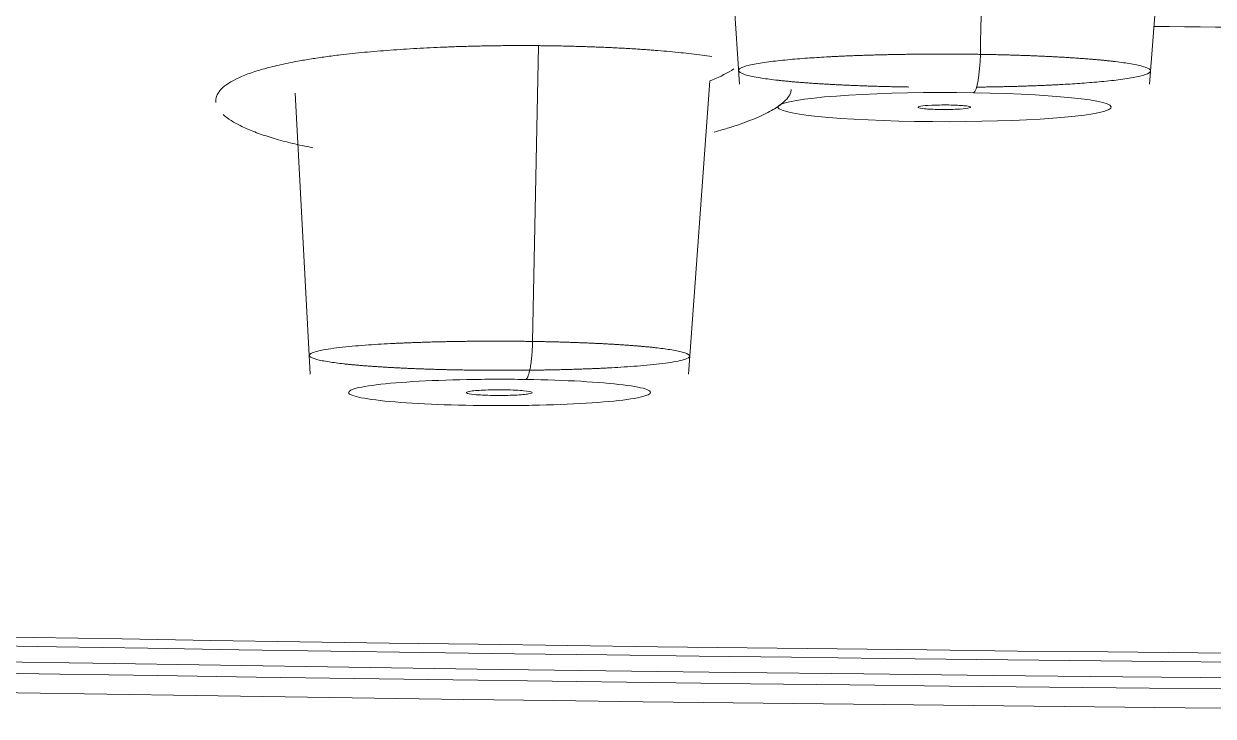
# Model space of a CAD drawing. Extents: x 19821 to 22981, y -91 to 2224.
# Drawn here: x 20667.92 to 20677, y 1291.2 to 1296.49 of the extents above; entities that cross this region are included whole.
import ezdxf

# ---------------------------------------------------------------- set-up
doc = ezdxf.new("R2010")
doc.units = 0
doc.header["$LTSCALE"] = 10
doc.header["$MEASUREMENT"] = 0
doc.layers.add('1', color=7, linetype='CONTINUOUS')

msp = doc.modelspace()

# ---------------------------------------------------------------- linework, layer by layer
at = {"layer": '1', "color": 7, "linetype": 'Continuous', "lineweight": 18}
for p, q in [((20673.2588, 1297.9666), (20673.3835, 1296.0283)), ((20676.5141, 1296.0282), (20676.65, 1297.8046)), ((20672.9937, 1293.8164), (20673.1558, 1296.0539)), ((20669.9907, 1295.9587), (20670.1068, 1293.8164)), ((20674.7189, 1295.7444), (20674.728, 1295.7443))]:
    msp.add_line(p, q, dxfattribs=at)
at = {"layer": '1', "color": 7, "linetype": 'Continuous', "lineweight": 13}
msp.add_line((20671.8037, 1294.0651), (20671.8489, 1296.3199), dxfattribs=at)
at = {"layer": '1', "color": 7, "linetype": 'Continuous', "lineweight": 18}
for centre, major_axis, ratio, start_param, end_param in [((20690.341, 1301.9672), (121.8, 0), 0.087156, 1.570796, 4.70718), ((20690.341, 1301.9672), (-120.85, 0), 0.087156, 4.712389, 7.853982), ((20690.341, 1301.9672), (119.4636, 0), 0.087156, 3.216942, 4.712389), ((20690.341, 1302.0157), (119.2483, 0), 0.087156, 3.248753, 4.705425), ((20690.341, 1301.9672), (-123.4865, 0), 0.087156, 0.153054, 1.5633), ((20675.1708, 1296.2619), (0.0046, 0.3), 0.172518, 3.23058, 4.695941), ((20674.9509, 1295.8539), (-1.2741, 0), 0.087155, 4.53891, 7.678288), ((20674.948, 1295.8534), (-1.2741, 0), 0.087156, 1.397423, 4.536591)]:
    msp.add_ellipse(centre, major_axis=major_axis, ratio=ratio, start_param=start_param, end_param=end_param, dxfattribs=at)
at = {"layer": '1', "color": 7, "linetype": 'Continuous', "lineweight": 13}
msp.add_ellipse((20690.341, 1305.4538), major_axis=(-104, 0), ratio=0.087156, start_param=1.43777, end_param=1.474291, dxfattribs=at)
msp.add_open_spline([(20675.2225, 1296.2561), (20675.232, 1296.7783), (20675.2415, 1297.3005), (20675.251, 1297.8227)], degree=3, dxfattribs=at)
at = {"layer": '1', "color": 7, "linetype": 'Continuous', "lineweight": 18}
for points, knots in [([(20669.3852, 1295.8886), (20669.3852, 1295.8891), (20669.3831, 1295.9052), (20669.3869, 1295.9369), (20669.4151, 1295.9826), (20669.4644, 1296.0266), (20669.5353, 1296.0682), (20669.6271, 1296.1071), (20669.738, 1296.1427), (20669.8659, 1296.1752), (20669.9929, 1296.2011), (20670.1133, 1296.2217), (20670.2222, 1296.2378), (20670.3561, 1296.255), (20670.5195, 1296.2723), (20670.682, 1296.2859), (20670.8165, 1296.2952), (20670.9188, 1296.3014), (20671.0225, 1296.3068), (20671.1076, 1296.3106), (20671.1733, 1296.3132), (20671.2191, 1296.3149), (20671.2649, 1296.3163), (20671.3108, 1296.3177), (20671.3568, 1296.3189), (20671.4028, 1296.3199), (20671.4489, 1296.3208), (20671.4951, 1296.3216), (20671.5414, 1296.3222), (20671.5878, 1296.3226), (20671.6342, 1296.323), (20671.6807, 1296.3231), (20671.7273, 1296.3232), (20671.774, 1296.3231), (20671.8207, 1296.3228), (20671.8676, 1296.3225), (20671.9145, 1296.322), (20671.9458, 1296.3215), (20671.9614, 1296.3213)], [0, 0, 0, 0, 0.001851, 0.058769, 0.11654, 0.174507, 0.231477, 0.288041, 0.344799, 0.399983, 0.455108, 0.491695, 0.528032, 0.56428, 0.61906, 0.67465, 0.702394, 0.730038, 0.757645, 0.785278, 0.797208, 0.809105, 0.820977, 0.832829, 0.844667, 0.856498, 0.868326, 0.880158, 0.892001, 0.903859, 0.915739, 0.927646, 0.939588, 0.951568, 0.963594, 0.975671, 0.987805, 1, 1, 1, 1]), ([(20671.9614, 1296.3213), (20671.9698, 1296.3211), (20671.9867, 1296.3208), (20672.0118, 1296.3203), (20672.0367, 1296.3198), (20672.0616, 1296.3193), (20672.0863, 1296.3187), (20672.1108, 1296.318), (20672.1352, 1296.3174), (20672.1595, 1296.3167), (20672.1836, 1296.316), (20672.2075, 1296.3152), (20672.2314, 1296.3144), (20672.255, 1296.3136), (20672.2786, 1296.3127), (20672.302, 1296.3119), (20672.3252, 1296.3109), (20672.3483, 1296.31), (20672.3713, 1296.309), (20672.3941, 1296.3079), (20672.4168, 1296.3069), (20672.4394, 1296.3058), (20672.4618, 1296.3046), (20672.484, 1296.3035), (20672.5061, 1296.3023), (20672.5281, 1296.301), (20672.5499, 1296.2998), (20672.5716, 1296.2984), (20672.5932, 1296.2971), (20672.6146, 1296.2957), (20672.6359, 1296.2943), (20672.657, 1296.2928), (20672.678, 1296.2913), (20672.6988, 1296.2898), (20672.7195, 1296.2883), (20672.7401, 1296.2867), (20672.784, 1296.2831), (20672.85, 1296.2774), (20672.936, 1296.269), (20673.0189, 1296.2599), (20673.0977, 1296.2501), (20673.1476, 1296.2432), (20673.1716, 1296.2397)], [0, 0, 0, 0, 0.018451, 0.036833, 0.055148, 0.073397, 0.091582, 0.109706, 0.127771, 0.145778, 0.16373, 0.181628, 0.199476, 0.217274, 0.235026, 0.252732, 0.270396, 0.28802, 0.305606, 0.323155, 0.340671, 0.358155, 0.375609, 0.393037, 0.41044, 0.42782, 0.44518, 0.462522, 0.479849, 0.497162, 0.514464, 0.531757, 0.549044, 0.566326, 0.583607, 0.600888, 0.618172, 0.694961, 0.771653, 0.848436, 0.925499, 1, 1, 1, 1]), ([(20674.6761, 1296.0069), (20674.6694, 1296.007), (20674.6558, 1296.0072), (20674.6356, 1296.0076), (20674.6153, 1296.0079), (20674.5951, 1296.0083), (20674.575, 1296.0087), (20674.5549, 1296.0092), (20674.5348, 1296.0096), (20674.5148, 1296.0101), (20674.4948, 1296.0106), (20674.4749, 1296.0112), (20674.4551, 1296.0117), (20674.4353, 1296.0123), (20674.4156, 1296.0129), (20674.3959, 1296.0135), (20674.3764, 1296.0141), (20674.3569, 1296.0147), (20674.3375, 1296.0154), (20674.3182, 1296.0161), (20674.299, 1296.0168), (20674.2798, 1296.0176), (20674.2608, 1296.0183), (20674.2419, 1296.0191), (20674.2231, 1296.0199), (20674.2043, 1296.0207), (20674.1858, 1296.0216), (20674.1673, 1296.0224), (20674.1489, 1296.0233), (20674.1307, 1296.0242), (20674.1126, 1296.0251), (20674.0946, 1296.0261), (20674.0768, 1296.027), (20674.0591, 1296.028), (20674.0416, 1296.029), (20674.0242, 1296.03), (20674.0069, 1296.0311), (20673.9898, 1296.0321), (20673.9729, 1296.0332), (20673.9562, 1296.0343), (20673.9396, 1296.0354), (20673.9231, 1296.0366), (20673.9069, 1296.0377), (20673.8908, 1296.0389), (20673.8749, 1296.0401), (20673.8592, 1296.0413), (20673.8437, 1296.0426), (20673.8284, 1296.0438), (20673.8133, 1296.0451), (20673.7983, 1296.0464), (20673.7836, 1296.0477), (20673.7691, 1296.049), (20673.7548, 1296.0503), (20673.7407, 1296.0517), (20673.7269, 1296.0531), (20673.7132, 1296.0545), (20673.6998, 1296.0559), (20673.6866, 1296.0573), (20673.6736, 1296.0587), (20673.6197, 1296.0649), (20673.5271, 1296.0777), (20673.4238, 1296.0994), (20673.3658, 1296.126), (20673.3842, 1296.1536), (20673.4717, 1296.1786), (20673.5957, 1296.1986), (20673.7411, 1296.2146), (20673.8922, 1296.227), (20674.0077, 1296.2343), (20674.0811, 1296.2383), (20674.1156, 1296.24), (20674.1506, 1296.2417), (20674.186, 1296.2433), (20674.2219, 1296.2448), (20674.2582, 1296.2462), (20674.2949, 1296.2476), (20674.332, 1296.2488), (20674.3694, 1296.25), (20674.4071, 1296.2511), (20674.4451, 1296.2522), (20674.4833, 1296.2531), (20674.5217, 1296.254), (20674.5604, 1296.2548), (20674.5992, 1296.2555), (20674.6382, 1296.2561), (20674.6773, 1296.2566), (20674.7164, 1296.2571), (20674.7557, 1296.2575), (20674.7949, 1296.2578), (20674.8342, 1296.258), (20674.8735, 1296.2582), (20674.9127, 1296.2583), (20674.9519, 1296.2583), (20674.991, 1296.2582), (20675.03, 1296.258), (20675.0689, 1296.2578), (20675.1075, 1296.2575), (20675.1461, 1296.2571), (20675.1844, 1296.2567), (20675.2098, 1296.2563), (20675.2225, 1296.2561)], [0, 0, 0, 0, 0.004177, 0.008358, 0.012545, 0.016736, 0.020932, 0.025132, 0.029338, 0.033548, 0.037763, 0.041983, 0.046207, 0.050436, 0.054671, 0.05891, 0.063153, 0.067402, 0.071655, 0.075913, 0.080176, 0.084444, 0.088717, 0.092994, 0.097276, 0.101563, 0.105855, 0.110152, 0.114453, 0.11876, 0.123071, 0.127387, 0.131708, 0.136033, 0.140364, 0.144699, 0.149039, 0.153384, 0.157734, 0.162089, 0.166448, 0.170813, 0.175182, 0.179556, 0.183935, 0.188319, 0.192708, 0.197101, 0.201499, 0.205903, 0.210311, 0.214724, 0.219142, 0.223564, 0.227992, 0.232425, 0.236862, 0.241304, 0.245751, 0.250203, 0.297933, 0.355466, 0.4228, 0.499933, 0.562539, 0.618842, 0.668829, 0.71249, 0.749814, 0.758139, 0.766446, 0.774737, 0.783011, 0.791268, 0.799508, 0.807731, 0.815938, 0.824127, 0.8323, 0.840455, 0.848594, 0.856715, 0.86482, 0.872908, 0.880979, 0.889033, 0.897069, 0.905089, 0.913092, 0.921078, 0.929047, 0.936999, 0.944933, 0.952851, 0.960752, 0.968636, 0.976502, 0.984352, 0.992184, 1, 1, 1, 1]), ([(20675.2225, 1296.2561), (20675.2292, 1296.256), (20675.2427, 1296.2558), (20675.263, 1296.2554), (20675.2832, 1296.2551), (20675.3033, 1296.2547), (20675.3235, 1296.2543), (20675.3436, 1296.2538), (20675.3636, 1296.2534), (20675.3836, 1296.2529), (20675.4035, 1296.2524), (20675.4234, 1296.2518), (20675.4433, 1296.2513), (20675.463, 1296.2507), (20675.4827, 1296.2501), (20675.5024, 1296.2495), (20675.5219, 1296.2489), (20675.5414, 1296.2482), (20675.5608, 1296.2476), (20675.5801, 1296.2469), (20675.5993, 1296.2462), (20675.6184, 1296.2454), (20675.6375, 1296.2447), (20675.6564, 1296.2439), (20675.6752, 1296.2431), (20675.6939, 1296.2423), (20675.7125, 1296.2414), (20675.731, 1296.2406), (20675.7493, 1296.2397), (20675.7676, 1296.2388), (20675.7857, 1296.2379), (20675.8036, 1296.2369), (20675.8215, 1296.2359), (20675.8392, 1296.235), (20675.8567, 1296.234), (20675.8741, 1296.2329), (20675.8914, 1296.2319), (20675.9085, 1296.2308), (20675.9254, 1296.2298), (20675.9422, 1296.2287), (20675.9588, 1296.2275), (20675.9752, 1296.2264), (20675.9915, 1296.2252), (20676.0075, 1296.2241), (20676.0234, 1296.2229), (20676.0392, 1296.2216), (20676.0547, 1296.2204), (20676.07, 1296.2192), (20676.0852, 1296.2179), (20676.1001, 1296.2166), (20676.1148, 1296.2153), (20676.1293, 1296.214), (20676.1437, 1296.2126), (20676.1578, 1296.2113), (20676.1716, 1296.2099), (20676.1853, 1296.2085), (20676.1987, 1296.2071), (20676.2119, 1296.2057), (20676.2249, 1296.2042), (20676.2788, 1296.198), (20676.3712, 1296.1853), (20676.4746, 1296.1636), (20676.5328, 1296.137), (20676.5145, 1296.1094), (20676.427, 1296.0844), (20676.3031, 1296.0644), (20676.1578, 1296.0484), (20676.0067, 1296.036), (20675.891, 1296.0287), (20675.8175, 1296.0247), (20675.783, 1296.023), (20675.748, 1296.0213), (20675.7125, 1296.0197), (20675.6766, 1296.0182), (20675.6402, 1296.0168), (20675.6035, 1296.0154), (20675.5664, 1296.0141), (20675.529, 1296.0129), (20675.4913, 1296.0118), (20675.4533, 1296.0108), (20675.4151, 1296.0099), (20675.3766, 1296.009), (20675.338, 1296.0082), (20675.2992, 1296.0075), (20675.2602, 1296.0069), (20675.2253, 1296.0064), (20675.2035, 1296.0061), (20675.1946, 1296.006)], [0, 0, 0, 0, 0.004663, 0.009331, 0.014005, 0.018685, 0.02337, 0.028061, 0.032757, 0.037459, 0.042167, 0.046881, 0.051599, 0.056324, 0.061054, 0.06579, 0.070531, 0.075278, 0.080031, 0.084789, 0.089553, 0.094322, 0.099097, 0.103878, 0.108664, 0.113456, 0.118253, 0.123056, 0.127865, 0.132679, 0.137499, 0.142325, 0.147155, 0.151992, 0.156834, 0.161682, 0.166535, 0.171394, 0.176259, 0.181129, 0.186005, 0.190886, 0.195773, 0.200665, 0.205563, 0.210467, 0.215376, 0.22029, 0.225211, 0.230137, 0.235068, 0.240005, 0.244948, 0.249896, 0.254849, 0.259809, 0.264773, 0.269744, 0.27472, 0.279701, 0.332924, 0.397214, 0.472543, 0.558879, 0.628813, 0.691715, 0.747585, 0.796426, 0.838238, 0.847553, 0.856848, 0.866124, 0.875381, 0.884618, 0.893835, 0.903032, 0.91221, 0.921369, 0.930508, 0.939627, 0.948727, 0.957808, 0.966869, 0.975911, 0.984933, 0.993935, 1, 1, 1, 1]), ([(20670.1257, 1295.5437), (20670.1118, 1295.5463), (20670.0448, 1295.5596), (20669.9313, 1295.5852), (20669.7968, 1295.6228), (20669.6792, 1295.6633), (20669.5796, 1295.7063), (20669.4989, 1295.7508), (20669.4586, 1295.7812), (20669.442, 1295.7964), (20669.442, 1295.7965)], [0, 0, 0, 0, 0.040827, 0.200051, 0.359046, 0.518816, 0.679318, 0.840299, 0.999928, 1, 1, 1, 1]), ([(20671.2989, 1293.8468), (20671.2928, 1293.8469), (20671.2806, 1293.8471), (20671.2622, 1293.8474), (20671.2439, 1293.8477), (20671.2256, 1293.8481), (20671.2073, 1293.8485), (20671.1891, 1293.8488), (20671.1708, 1293.8492), (20671.1526, 1293.8497), (20671.1345, 1293.8501), (20671.1163, 1293.8506), (20671.0982, 1293.8511), (20671.0802, 1293.8516), (20671.0622, 1293.8521), (20671.0442, 1293.8526), (20671.0263, 1293.8532), (20671.0085, 1293.8537), (20670.9907, 1293.8543), (20670.973, 1293.855), (20670.9554, 1293.8556), (20670.9378, 1293.8562), (20670.9203, 1293.8569), (20670.9029, 1293.8576), (20670.8856, 1293.8583), (20670.8684, 1293.859), (20670.8512, 1293.8598), (20670.8342, 1293.8605), (20670.8172, 1293.8613), (20670.8004, 1293.8621), (20670.7836, 1293.8629), (20670.767, 1293.8638), (20670.7505, 1293.8646), (20670.7341, 1293.8655), (20670.7178, 1293.8664), (20670.7017, 1293.8673), (20670.6857, 1293.8682), (20670.6698, 1293.8692), (20670.654, 1293.8701), (20670.6384, 1293.8711), (20670.623, 1293.8721), (20670.6076, 1293.8731), (20670.5925, 1293.8741), (20670.5775, 1293.8752), (20670.5626, 1293.8762), (20670.548, 1293.8773), (20670.5335, 1293.8784), (20670.5191, 1293.8795), (20670.505, 1293.8807), (20670.491, 1293.8818), (20670.4772, 1293.883), (20670.4636, 1293.8842), (20670.4501, 1293.8854), (20670.4369, 1293.8866), (20670.4239, 1293.8878), (20670.4111, 1293.8891), (20670.3984, 1293.8903), (20670.386, 1293.8916), (20670.3738, 1293.8929), (20670.3238, 1293.8984), (20670.2382, 1293.9097), (20670.1426, 1293.9289), (20670.1041, 1293.9457), (20670.0992, 1293.9558), (20670.0991, 1293.9582)], [0, 0, 0, 0, 0.009231, 0.01848, 0.027746, 0.037029, 0.04633, 0.055648, 0.064984, 0.074337, 0.083707, 0.093095, 0.1025, 0.111923, 0.121363, 0.130821, 0.140296, 0.149789, 0.159299, 0.168827, 0.178372, 0.187935, 0.197515, 0.207113, 0.216728, 0.226361, 0.236011, 0.245679, 0.255364, 0.265067, 0.274788, 0.284526, 0.294282, 0.304056, 0.313847, 0.323655, 0.333481, 0.343325, 0.353187, 0.363066, 0.372963, 0.382877, 0.39281, 0.402759, 0.412727, 0.422712, 0.432715, 0.442736, 0.452774, 0.46283, 0.472904, 0.482995, 0.493105, 0.503232, 0.513376, 0.523539, 0.533719, 0.543917, 0.554133, 0.564367, 0.672086, 0.802073, 0.95433, 1, 1, 1, 1]), ([(20672.9465, 1293.984), (20672.975, 1293.9764), (20673.0137, 1293.9597), (20672.9983, 1293.9375), (20672.937, 1293.9189), (20672.8647, 1293.9055), (20672.7775, 1293.8938), (20672.6815, 1293.8838), (20672.5819, 1293.8755), (20672.4831, 1293.8687), (20672.4052, 1293.8642), (20672.3497, 1293.8615), (20672.315, 1293.8598), (20672.2797, 1293.8583), (20672.2441, 1293.8568), (20672.2079, 1293.8554), (20672.1715, 1293.8542), (20672.1346, 1293.8529), (20672.0974, 1293.8518), (20672.06, 1293.8508), (20672.0223, 1293.8498), (20671.9844, 1293.8489), (20671.9463, 1293.8482), (20671.908, 1293.8474), (20671.8696, 1293.8468), (20671.8312, 1293.8463), (20671.7926, 1293.8458), (20671.7541, 1293.8454), (20671.7155, 1293.8451), (20671.6769, 1293.8449), (20671.6385, 1293.8447), (20671.6001, 1293.8446), (20671.5618, 1293.8447), (20671.5236, 1293.8447), (20671.4856, 1293.8449), (20671.4478, 1293.8451), (20671.4102, 1293.8454), (20671.3729, 1293.8458), (20671.3358, 1293.8463), (20671.3112, 1293.8466), (20671.2989, 1293.8468)], [0, 0, 0, 0, 0.104531, 0.224485, 0.29503, 0.360529, 0.420986, 0.476405, 0.526789, 0.572141, 0.612464, 0.626524, 0.640533, 0.654492, 0.668402, 0.682261, 0.696071, 0.70983, 0.72354, 0.7372, 0.75081, 0.76437, 0.777881, 0.791342, 0.804753, 0.818115, 0.831428, 0.844691, 0.857904, 0.871068, 0.884183, 0.897248, 0.910264, 0.923231, 0.936149, 0.949017, 0.961836, 0.974607, 0.987328, 1, 1, 1, 1])]:
    msp.add_open_spline(points, degree=3, knots=knots, dxfattribs=at)
at = {"layer": '1', "color": 7, "linetype": 'Continuous', "lineweight": 13}
for points, knots in [([(20673.3409, 1296.1451), (20673.3408, 1296.1451), (20673.3408, 1296.1451), (20673.2952, 1296.1161), (20673.2385, 1296.0871), (20673.1676, 1296.057), (20673.1635, 1296.0553), (20673.1594, 1296.0536)], [0, 0, 0, 0, 0.000473, 0.000473, 0.94298, 0.94298, 1, 1, 1, 1]), ([(20673.7784, 1295.9873), (20673.7779, 1295.9779), (20673.7725, 1295.9543), (20673.7444, 1295.9108), (20673.6812, 1295.8566), (20673.5753, 1295.7969), (20673.4579, 1295.7478), (20673.348, 1295.7095), (20673.2673, 1295.6843), (20673.2131, 1295.6689), (20673.1903, 1295.6626)], [0, 0, 0, 0, 0.090786, 0.225636, 0.404515, 0.581812, 0.760644, 0.849493, 0.938313, 1, 1, 1, 1]), ([(20670.0991, 1293.9582), (20670.0987, 1293.9648), (20670.1121, 1293.9767), (20670.1659, 1293.993), (20670.2383, 1294.0064), (20670.3255, 1294.0181), (20670.4216, 1294.028), (20670.5212, 1294.0364), (20670.62, 1294.0432), (20670.6978, 1294.0476), (20670.7533, 1294.0504), (20670.7882, 1294.052), (20670.8235, 1294.0536), (20670.8593, 1294.055), (20670.8955, 1294.0564), (20670.9321, 1294.0577), (20670.969, 1294.0589), (20671.0062, 1294.0601), (20671.0437, 1294.0611), (20671.0815, 1294.0621), (20671.1194, 1294.0629), (20671.1576, 1294.0637), (20671.1958, 1294.0644), (20671.2342, 1294.0651), (20671.2727, 1294.0656), (20671.3112, 1294.0661), (20671.3498, 1294.0665), (20671.3883, 1294.0668), (20671.4268, 1294.067), (20671.4652, 1294.0672), (20671.5036, 1294.0673), (20671.5418, 1294.0672), (20671.5799, 1294.0672), (20671.6177, 1294.067), (20671.6554, 1294.0668), (20671.6929, 1294.0665), (20671.7301, 1294.0661), (20671.767, 1294.0656), (20671.7915, 1294.0653), (20671.8037, 1294.0651)], [0, 0, 0, 0, 0.102447, 0.184055, 0.259852, 0.329831, 0.393985, 0.452305, 0.504786, 0.551423, 0.567749, 0.584014, 0.600218, 0.61636, 0.632442, 0.648462, 0.664422, 0.680319, 0.696156, 0.711931, 0.727646, 0.743298, 0.75889, 0.77442, 0.789889, 0.805296, 0.820642, 0.835926, 0.85115, 0.866311, 0.881412, 0.89645, 0.911428, 0.926343, 0.941198, 0.955991, 0.970722, 0.985392, 1, 1, 1, 1]), ([(20671.8037, 1294.0651), (20671.8098, 1294.065), (20671.8219, 1294.0648), (20671.8401, 1294.0645), (20671.8583, 1294.0642), (20671.8765, 1294.0638), (20671.8947, 1294.0635), (20671.9129, 1294.0631), (20671.931, 1294.0627), (20671.9491, 1294.0623), (20671.9672, 1294.0618), (20671.9852, 1294.0614), (20672.0033, 1294.0609), (20672.0212, 1294.0604), (20672.0392, 1294.0599), (20672.0571, 1294.0593), (20672.0749, 1294.0588), (20672.0927, 1294.0582), (20672.1104, 1294.0576), (20672.1281, 1294.057), (20672.1457, 1294.0564), (20672.1632, 1294.0557), (20672.1807, 1294.055), (20672.1981, 1294.0543), (20672.2154, 1294.0536), (20672.2327, 1294.0529), (20672.2498, 1294.0522), (20672.2668, 1294.0514), (20672.2838, 1294.0506), (20672.3007, 1294.0498), (20672.3174, 1294.049), (20672.3341, 1294.0482), (20672.3506, 1294.0473), (20672.3671, 1294.0464), (20672.3834, 1294.0455), (20672.3995, 1294.0446), (20672.4156, 1294.0437), (20672.4315, 1294.0428), (20672.4473, 1294.0418), (20672.463, 1294.0408), (20672.4785, 1294.0398), (20672.4939, 1294.0388), (20672.5091, 1294.0378), (20672.5242, 1294.0367), (20672.5391, 1294.0356), (20672.5538, 1294.0346), (20672.5684, 1294.0334), (20672.5828, 1294.0323), (20672.5971, 1294.0312), (20672.6111, 1294.03), (20672.625, 1294.0289), (20672.6387, 1294.0277), (20672.6522, 1294.0265), (20672.6655, 1294.0252), (20672.6786, 1294.024), (20672.6915, 1294.0227), (20672.7042, 1294.0215), (20672.7167, 1294.0202), (20672.729, 1294.0189), (20672.7788, 1294.0134), (20672.8641, 1294.0021), (20672.9223, 1293.9905), (20672.9465, 1293.984), (20672.9465, 1293.984)], [0, 0, 0, 0, 0.011433, 0.022892, 0.034375, 0.045884, 0.057418, 0.068976, 0.08056, 0.092168, 0.103802, 0.115461, 0.127144, 0.138853, 0.150587, 0.162346, 0.174129, 0.185938, 0.197772, 0.209631, 0.221514, 0.233423, 0.245357, 0.257316, 0.269299, 0.281308, 0.293342, 0.305401, 0.317484, 0.329593, 0.341726, 0.353885, 0.366069, 0.378277, 0.39051, 0.402769, 0.415052, 0.427361, 0.439694, 0.452052, 0.464435, 0.476843, 0.489276, 0.501734, 0.514217, 0.526725, 0.539257, 0.551815, 0.564397, 0.577005, 0.589637, 0.602294, 0.614976, 0.627683, 0.640415, 0.653172, 0.665954, 0.67876, 0.691591, 0.704448, 0.838122, 0.999986, 1, 1, 1, 1])]:
    msp.add_open_spline(points, degree=3, knots=knots, dxfattribs=at)
at = {"layer": '1', "color": 7, "linetype": 'Continuous', "lineweight": 18}
for points in [[(20674.9821, 1295.8698), (20674.9304, 1295.8701), (20674.8439, 1295.869), (20674.7564, 1295.8607), (20674.7364, 1295.8504), (20674.7865, 1295.8401), (20674.863, 1295.8365), (20674.9123, 1295.8353)], [(20674.9123, 1295.8353), (20674.964, 1295.835), (20675.0505, 1295.8361), (20675.1379, 1295.8444), (20675.158, 1295.8547), (20675.1078, 1295.865), (20675.0314, 1295.8686), (20674.9821, 1295.8698)], [(20671.752, 1293.7751), (20671.596, 1293.7775), (20671.2987, 1293.7767), (20670.872, 1293.7605), (20670.5541, 1293.7314), (20670.3865, 1293.6939), (20670.397, 1293.6537), (20670.5815, 1293.6168), (20670.919, 1293.5889), (20671.1951, 1293.5793), (20671.351, 1293.5769)], [(20671.351, 1293.5769), (20671.5072, 1293.5745), (20671.8048, 1293.5753), (20672.2317, 1293.5916), (20672.5495, 1293.6207), (20672.7167, 1293.6582), (20672.7058, 1293.6984), (20672.521, 1293.7352), (20672.1836, 1293.7631), (20671.9077, 1293.7727), (20671.752, 1293.7751)], [(20671.592, 1293.696), (20671.5273, 1293.6964), (20671.419, 1293.6951), (20671.3095, 1293.6846), (20671.2844, 1293.6717), (20671.3471, 1293.6588), (20671.4429, 1293.6544), (20671.5046, 1293.6528)], [(20671.5046, 1293.6528), (20671.5694, 1293.6525), (20671.6777, 1293.6538), (20671.7872, 1293.6642), (20671.8123, 1293.6772), (20671.7495, 1293.6901), (20671.6538, 1293.6945), (20671.592, 1293.696)]]:
    msp.add_open_spline(points, degree=3, dxfattribs=at)
at = {"layer": '1', "color": 7, "linetype": 'Continuous', "lineweight": 13}
msp.add_rational_spline([(20671.8037, 1294.0651), (20671.8005, 1293.9039), (20671.7795, 1293.7887), (20671.752, 1293.7751)], [1.12329501014, 0.94487679599, 0.960098164889, 1.16895911683], degree=3, dxfattribs=at)

doc.saveas('drawing.dxf')
